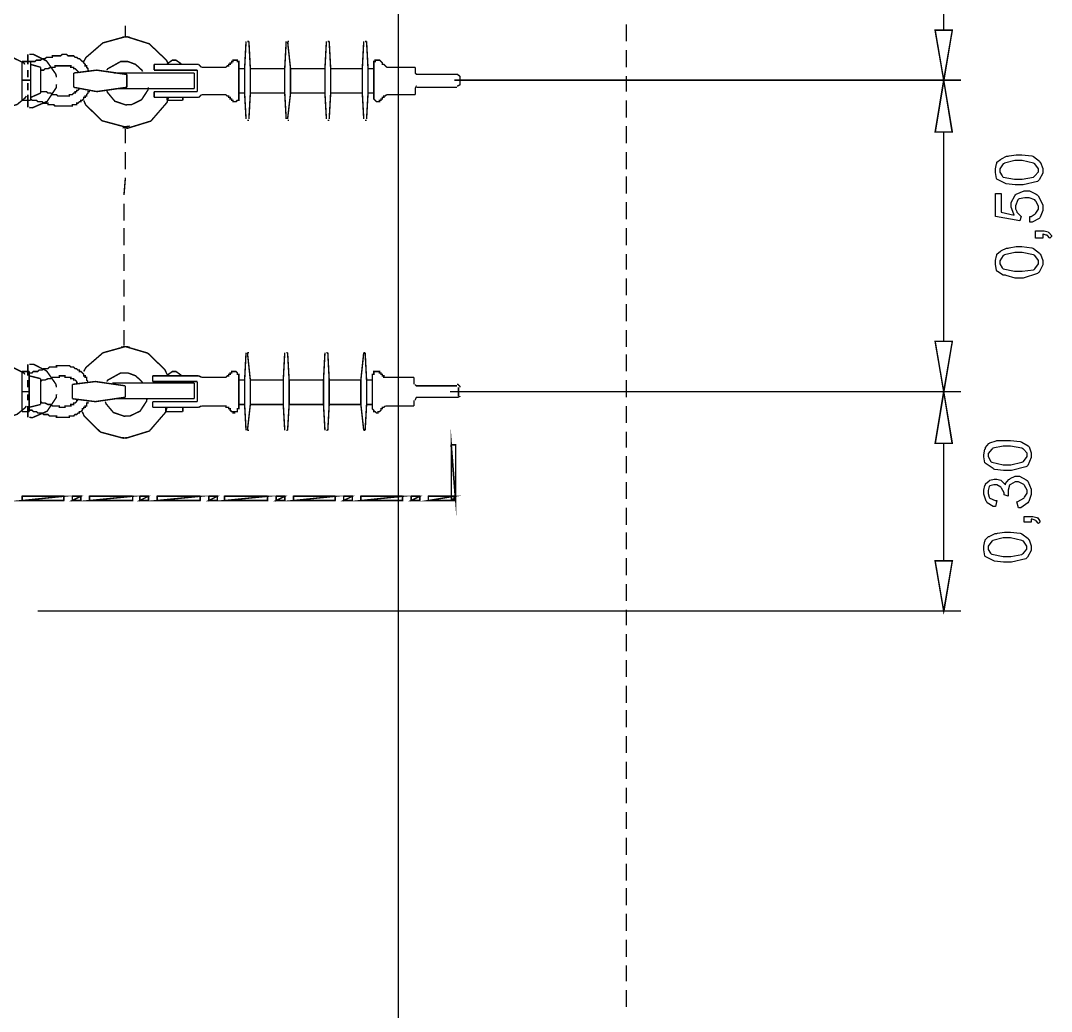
# Model space of a CAD drawing. Extents: x 219 to 1226, y 175 to 465.
# Drawn here: x 693.04 to 723.49, y 275.22 to 304.49 of the extents above; entities that cross this region are included whole.
import ezdxf

# ---------------------------------------------------------------- set-up
doc = ezdxf.new("R2010")
doc.units = 0
doc.header["$MEASUREMENT"] = 0
for name, color, linetype in [('C00-00-00-BLACK', 7, 'Continuous'), ('C00-7E-FF', 150, 'Continuous'), ('CFF-7E-00', 30, 'Continuous')]:
    doc.layers.add(name, color=color, linetype=linetype)

msp = doc.modelspace()

# ---------------------------------------------------------------- linework, layer by layer
at = {"layer": 'C00-00-00-BLACK', "const_width": 0.0423}
for points in [[(641.421, 248.773), (641.421, 332.66), (704.191, 332.66), (704.191, 248.773), (641.421, 248.773)], [(705.759, 290.358), (705.886, 290.358), (705.759, 291.966), (705.759, 290.358)], [(705.886, 290.358), (705.759, 291.966), (705.886, 291.966), (705.886, 290.358)], [(693.078, 290.315), (694.309, 290.442), (694.309, 290.315), (693.078, 290.315)], [(693.078, 290.442), (693.078, 290.315), (694.309, 290.442), (693.078, 290.442)], [(694.562, 290.315), (694.816, 290.442), (694.816, 290.315), (694.562, 290.315)], [(694.562, 290.442), (694.562, 290.315), (694.816, 290.442), (694.562, 290.442)], [(695.069, 290.315), (696.343, 290.442), (696.343, 290.315), (695.069, 290.315)], [(695.069, 290.442), (695.069, 290.315), (696.343, 290.442), (695.069, 290.442)], [(696.555, 290.315), (696.809, 290.442), (696.809, 290.315), (696.555, 290.315)], [(696.555, 290.442), (696.555, 290.315), (696.809, 290.442), (696.555, 290.442)], [(697.065, 290.315), (698.338, 290.442), (698.338, 290.315), (697.065, 290.315)], [(697.065, 290.442), (697.065, 290.315), (698.338, 290.442), (697.065, 290.442)], [(698.592, 290.315), (698.845, 290.442), (698.845, 290.315), (698.592, 290.315)], [(698.592, 290.442), (698.592, 290.315), (698.845, 290.442), (698.592, 290.442)], [(699.058, 290.315), (700.329, 290.442), (700.329, 290.315), (699.058, 290.315)], [(699.058, 290.442), (699.058, 290.315), (700.329, 290.442), (699.058, 290.442)], [(700.584, 290.315), (700.838, 290.442), (700.838, 290.315), (700.584, 290.315)], [(700.584, 290.442), (700.584, 290.315), (700.838, 290.442), (700.584, 290.442)], [(701.094, 290.315), (702.325, 290.442), (702.325, 290.315), (701.094, 290.315)], [(701.094, 290.442), (701.094, 290.315), (702.325, 290.442), (701.094, 290.442)], [(702.578, 290.315), (702.833, 290.442), (702.833, 290.315), (702.578, 290.315)], [(702.578, 290.442), (702.578, 290.315), (702.833, 290.442), (702.578, 290.442)], [(703.087, 290.315), (704.317, 290.442), (704.317, 290.315), (703.087, 290.315)], [(703.087, 290.442), (703.087, 290.315), (704.317, 290.442), (703.087, 290.442)], [(704.571, 290.315), (704.826, 290.442), (704.826, 290.315), (704.571, 290.315)], [(704.571, 290.442), (704.571, 290.315), (704.826, 290.442), (704.571, 290.442)], [(705.079, 290.315), (705.844, 290.442), (705.844, 290.315), (705.079, 290.315)], [(705.079, 290.442), (705.079, 290.315), (705.844, 290.442), (705.079, 290.442)]]:
    msp.add_lwpolyline(points, close=True, dxfattribs=at)
for points in [[(696.131, 304.344), (696.131, 304.005)], [(710.932, 304.388), (710.932, 303.878)], [(696.259, 304.005), (696.121, 304.016), (695.468, 303.837), (694.965, 303.403), (694.901, 303.286)], [(697.404, 303.2), (697.341, 303.328), (696.836, 303.809), (696.183, 304.016), (696.047, 304.005)], [(699.695, 303.878), (699.653, 303.073)], [(699.737, 303.878), (699.78, 303.878)], [(699.822, 303.073), (699.78, 303.878)], [(700.881, 303.878), (700.838, 303.073)], [(700.923, 303.878), (700.968, 303.878)], [(701.01, 303.073), (700.923, 303.878)], [(702.069, 303.878), (702.026, 303.073)], [(702.111, 303.878), (702.152, 303.878)], [(702.195, 303.073), (702.152, 303.878)], [(703.172, 303.878), (703.13, 303.073)], [(703.214, 303.878), (703.256, 303.878)], [(703.299, 303.073), (703.256, 303.878)], [(710.932, 303.623), (710.932, 303.116)], [(693.162, 303.2), (693.131, 303.243), (692.633, 303.487), (692.57, 303.496)], [(693.078, 303.286), (693.332, 303.286)], [(693.078, 303.286), (693.078, 302.139)], [(693.248, 303.2), (693.248, 303.496)], [(694.096, 302.82), (694.075, 302.915), (693.803, 303.301), (693.417, 303.496), (693.289, 303.496)], [(693.332, 303.286), (693.374, 303.286), (693.416, 303.286), (693.459, 303.286), (693.501, 303.327), (693.544, 303.327), (693.585, 303.327), (693.628, 303.327), (693.671, 303.37), (693.713, 303.37), (693.755, 303.37), (693.8, 303.412), (693.843, 303.412), (693.884, 303.412), (693.927, 303.412), (693.97, 303.412), (693.97, 303.455), (694.011, 303.455), (694.054, 303.455), (694.096, 303.455), (694.139, 303.455), (694.181, 303.455), (694.223, 303.455), (694.266, 303.496), (694.309, 303.496), (694.35, 303.496), (694.393, 303.496), (694.435, 303.455), (694.477, 303.455), (694.52, 303.455), (694.562, 303.455), (694.605, 303.455), (694.646, 303.412), (694.689, 303.412), (694.732, 303.37), (694.773, 303.37), (694.816, 303.327), (694.858, 303.286), (694.901, 303.286), (694.901, 303.243), (694.943, 303.2), (694.943, 303.159), (694.985, 303.159), (694.985, 303.116), (695.028, 303.073), (695.028, 303.031), (695.069, 302.989)], [(693.332, 303.286), (693.332, 302.182)], [(693.332, 303.286), (693.332, 302.139)], [(696.639, 302.989), (696.617, 303.032), (696.432, 303.201), (696.205, 303.286), (696.131, 303.286), (695.993, 303.286), (695.612, 303.073), (695.581, 303.031)], [(697.784, 303.2), (697.773, 303.222), (697.623, 303.327), (697.573, 303.327), (697.519, 303.327), (697.371, 303.222), (697.361, 303.2)], [(699.481, 303.116), (699.481, 303.159), (699.481, 303.2), (699.481, 303.243), (699.481, 303.286), (699.438, 303.286), (699.438, 303.327), (699.397, 303.327), (699.354, 303.327), (699.311, 303.327), (699.311, 303.286), (699.27, 303.286), (699.27, 303.243), (699.227, 303.243), (699.227, 303.2), (699.184, 303.2), (699.184, 303.159), (699.142, 303.159), (699.1, 303.116)], [(703.469, 303.116), (703.469, 303.159), (703.469, 303.2), (703.469, 303.243), (703.469, 303.286), (703.51, 303.286), (703.51, 303.327), (703.553, 303.327), (703.595, 303.327), (703.637, 303.327), (703.679, 303.286), (703.722, 303.243), (703.722, 303.2), (703.765, 303.2), (703.806, 303.159), (703.852, 303.116)], [(693.248, 302.82), (693.248, 303.031)], [(693.332, 303.2), (693.628, 303.116)], [(693.628, 303.031), (693.713, 303.031), (693.755, 303.073), (693.8, 303.073), (693.843, 303.073), (693.927, 303.116), (693.97, 303.116), (694.011, 303.116), (694.054, 303.116), (694.054, 303.159), (694.096, 303.159), (694.139, 303.159), (694.181, 303.159), (694.223, 303.159), (694.266, 303.159), (694.309, 303.159), (694.35, 303.159), (694.393, 303.159), (694.435, 303.159), (694.477, 303.159), (694.52, 303.159), (694.52, 303.116), (694.562, 303.116), (694.605, 303.116), (694.605, 303.073), (694.646, 303.073), (694.689, 303.031), (694.732, 302.989), (694.773, 302.947)], [(693.628, 303.116), (693.628, 302.354)], [(695.285, 303.031), (694.605, 302.947)], [(696.173, 302.904), (695.285, 303.031)], [(698.296, 303.2), (696.981, 303.2)], [(696.981, 303.2), (696.981, 303.031)], [(698.253, 303.031), (696.981, 303.031)], [(698.253, 303.031), (698.253, 302.734)], [(698.38, 303.116), (698.296, 303.2)], [(698.38, 303.116), (699.1, 303.116)], [(699.481, 302.308), (699.481, 303.116)], [(699.481, 303.073), (699.653, 303.073)], [(699.653, 302.354), (699.653, 303.073)], [(699.822, 302.354), (699.822, 303.073)], [(699.822, 303.073), (700.838, 303.073)], [(700.838, 302.354), (700.838, 303.073)], [(701.01, 303.073), (702.026, 303.073)], [(701.01, 302.354), (701.01, 303.073)], [(702.026, 302.354), (702.026, 303.073)], [(702.195, 302.354), (702.195, 303.073)], [(702.195, 303.073), (703.13, 303.073)], [(703.13, 302.354), (703.13, 303.073)], [(703.299, 303.073), (703.469, 303.073)], [(703.299, 302.354), (703.299, 303.073)], [(703.469, 302.308), (703.469, 303.116)], [(703.852, 303.116), (704.698, 303.116)], [(704.698, 303.116), (704.698, 302.947)], [(693.078, 302.734), (693.332, 302.734)], [(694.605, 302.524), (694.605, 302.947)], [(698.169, 302.947), (695.793, 302.947)], [(696.173, 302.524), (696.173, 302.904)], [(698.169, 302.481), (698.169, 302.947)], [(698.253, 302.397), (698.253, 302.734)], [(704.698, 302.947), (704.698, 302.937), (704.73, 302.904), (704.74, 302.904)], [(704.74, 302.904), (705.928, 302.904)], [(705.844, 302.734), (715.684, 302.734)], [(706.014, 302.82), (706.014, 302.842), (705.949, 302.904), (705.928, 302.904)], [(706.014, 302.82), (706.014, 302.608)], [(710.932, 302.861), (710.932, 302.397)], [(693.248, 302.438), (693.248, 302.65)], [(693.289, 301.928), (693.384, 301.919), (693.82, 302.109), (694.086, 302.512), (694.096, 302.608)], [(693.332, 302.182), (693.374, 302.139), (693.416, 302.139), (693.459, 302.139), (693.501, 302.139), (693.544, 302.098), (693.585, 302.098), (693.628, 302.098), (693.671, 302.098), (693.713, 302.055), (693.755, 302.055), (693.8, 302.055), (693.843, 302.055), (693.843, 302.012), (693.884, 302.012), (693.927, 302.012), (693.97, 302.012), (694.011, 302.012), (694.054, 301.969), (694.096, 301.969), (694.139, 301.969), (694.181, 301.969), (694.223, 301.969), (694.266, 301.969), (694.309, 301.969), (694.35, 301.969), (694.393, 301.969), (694.435, 301.969), (694.477, 301.969), (694.52, 301.969), (694.562, 301.969), (694.562, 302.012), (694.605, 302.012), (694.646, 302.012), (694.689, 302.012), (694.689, 302.055), (694.732, 302.055), (694.773, 302.098), (694.816, 302.098), (694.816, 302.139), (694.858, 302.139), (694.901, 302.182), (694.901, 302.225), (694.943, 302.225), (694.943, 302.266), (694.985, 302.266), (694.985, 302.308), (695.028, 302.354), (695.028, 302.397), (695.069, 302.397), (695.069, 302.438)], [(693.628, 302.354), (693.332, 302.225)], [(693.628, 302.397), (693.713, 302.397), (693.755, 302.397), (693.8, 302.397), (693.843, 302.354), (693.927, 302.354), (693.97, 302.308), (694.011, 302.308), (694.054, 302.308), (694.096, 302.308), (694.139, 302.266), (694.181, 302.266), (694.223, 302.266), (694.266, 302.266), (694.309, 302.266), (694.35, 302.266), (694.393, 302.266), (694.435, 302.266), (694.477, 302.266), (694.477, 302.308), (694.52, 302.308), (694.562, 302.308), (694.605, 302.354), (694.646, 302.354), (694.646, 302.397), (694.689, 302.397), (694.689, 302.438), (694.732, 302.438), (694.773, 302.481)], [(695.285, 302.397), (694.605, 302.524)], [(696.173, 302.524), (695.285, 302.397)], [(695.581, 302.438), (695.601, 302.375), (695.818, 302.114), (696.142, 302.003), (696.216, 302.012), (696.314, 302.012), (696.609, 302.157), (696.8, 302.449), (696.811, 302.524)], [(698.169, 302.481), (695.834, 302.481)], [(698.253, 302.397), (696.981, 302.397)], [(696.981, 302.225), (696.981, 302.397)], [(699.481, 302.354), (699.653, 302.354)], [(699.695, 301.589), (699.653, 302.354)], [(699.822, 302.354), (699.78, 301.589)], [(699.822, 302.354), (700.838, 302.354)], [(700.881, 301.589), (700.838, 302.354)], [(701.01, 302.354), (700.923, 301.589)], [(701.01, 302.354), (702.026, 302.354)], [(702.069, 301.589), (702.026, 302.354)], [(702.195, 302.354), (702.152, 301.589)], [(702.195, 302.354), (703.13, 302.354)], [(703.172, 301.589), (703.13, 302.354)], [(703.299, 302.354), (703.256, 301.589)], [(703.299, 302.354), (703.469, 302.354)], [(704.74, 302.565), (704.73, 302.565), (704.698, 302.503), (704.698, 302.481)], [(704.698, 302.481), (704.698, 302.308)], [(704.74, 302.524), (705.928, 302.524)], [(705.928, 302.565), (705.949, 302.565), (706.014, 302.598), (706.014, 302.608)], [(692.57, 301.928), (692.661, 301.928), (692.935, 302.019), (693.173, 302.214), (693.205, 302.266)], [(693.078, 302.139), (693.332, 302.139)], [(693.248, 301.928), (693.248, 302.308)], [(694.901, 302.139), (694.954, 302.012), (695.436, 301.537), (696.11, 301.356), (696.259, 301.377)], [(696.047, 301.336), (696.194, 301.315), (696.883, 301.526), (697.361, 302.077), (697.404, 302.225)], [(698.296, 302.225), (696.981, 302.225)], [(697.361, 302.139), (697.361, 302.225)], [(697.827, 302.139), (697.361, 302.139)], [(697.827, 302.225), (697.827, 302.139)], [(698.38, 302.308), (698.296, 302.225)], [(698.38, 302.308), (699.1, 302.308)], [(699.481, 302.308), (699.481, 302.266), (699.481, 302.225), (699.481, 302.182), (699.481, 302.139), (699.438, 302.139), (699.397, 302.098), (699.354, 302.098), (699.311, 302.098), (699.311, 302.139), (699.27, 302.139), (699.27, 302.182), (699.227, 302.182), (699.227, 302.225), (699.184, 302.225), (699.184, 302.266), (699.142, 302.266), (699.1, 302.308)], [(703.469, 302.308), (703.469, 302.266), (703.469, 302.225), (703.469, 302.182), (703.51, 302.139), (703.553, 302.098), (703.595, 302.098), (703.637, 302.098), (703.637, 302.139), (703.679, 302.139), (703.679, 302.182), (703.722, 302.182), (703.722, 302.225), (703.765, 302.225), (703.765, 302.266), (703.806, 302.266), (703.852, 302.308)], [(703.852, 302.308), (704.698, 302.308)], [(710.932, 302.139), (710.932, 301.632)], [(699.737, 301.546), (699.78, 301.546)], [(700.923, 301.546), (700.968, 301.546)], [(702.111, 301.546), (702.152, 301.546)], [(703.214, 301.546), (703.256, 301.546)], [(696.131, 301.293), (696.131, 300.87)], [(710.932, 301.377), (710.932, 300.87)], [(696.131, 300.615), (696.131, 300.105)], [(710.932, 300.615), (710.932, 300.105)], [(696.131, 299.851), (696.089, 299.343)], [(710.932, 299.893), (710.932, 299.386)], [(696.089, 299.089), (696.089, 298.581)], [(710.932, 299.131), (710.932, 298.624)], [(696.089, 298.369), (696.089, 297.859)], [(710.932, 298.369), (710.932, 297.859)], [(696.089, 297.604), (696.089, 297.097)], [(710.932, 297.604), (710.932, 297.14)], [(710.932, 296.885), (710.932, 296.378)], [(696.089, 296.842), (696.089, 296.335)], [(696.089, 296.078), (696.089, 295.613)], [(710.932, 296.12), (710.932, 295.613)], [(696.089, 295.358), (696.089, 294.892)], [(710.932, 295.358), (710.932, 294.851)], [(696.259, 294.851), (696.121, 294.862), (695.468, 294.681), (694.965, 294.246), (694.901, 294.129)], [(697.361, 294.043), (697.298, 294.182), (696.793, 294.67), (696.142, 294.862), (696.004, 294.851)], [(699.695, 294.681), (699.653, 293.874)], [(699.737, 294.681), (699.78, 294.681)], [(699.822, 293.874), (699.737, 294.681)], [(700.838, 294.681), (700.795, 293.874)], [(700.881, 294.681), (700.923, 294.681)], [(700.968, 293.874), (700.923, 294.681)], [(702.026, 294.681), (701.983, 293.874)], [(702.069, 294.681), (702.111, 294.681)], [(702.152, 293.874), (702.111, 294.681)], [(703.172, 294.681), (703.087, 293.874)], [(703.172, 294.681), (703.214, 294.681)], [(703.256, 293.874), (703.214, 294.681)], [(710.932, 294.638), (710.932, 294.129)], [(693.162, 294.043), (693.131, 294.086), (692.633, 294.333), (692.57, 294.342)], [(693.248, 294), (693.248, 294.342)], [(694.096, 293.663), (694.075, 293.758), (693.803, 294.145), (693.417, 294.342), (693.289, 294.342)], [(693.289, 294.086), (693.332, 294.086), (693.374, 294.086), (693.416, 294.129), (693.459, 294.129), (693.501, 294.129), (693.544, 294.129), (693.585, 294.17), (693.628, 294.17), (693.671, 294.17), (693.713, 294.213), (693.755, 294.213), (693.8, 294.213), (693.843, 294.213), (693.884, 294.258), (693.927, 294.258), (693.97, 294.258), (694.011, 294.258), (694.054, 294.258), (694.096, 294.258), (694.096, 294.299), (694.139, 294.299), (694.181, 294.299), (694.223, 294.299), (694.266, 294.299), (694.309, 294.299), (694.35, 294.299), (694.393, 294.299), (694.435, 294.299), (694.477, 294.299), (694.52, 294.258), (694.562, 294.258), (694.605, 294.258), (694.646, 294.213), (694.689, 294.213), (694.732, 294.17), (694.773, 294.17), (694.773, 294.129), (694.816, 294.129), (694.858, 294.086), (694.901, 294.043), (694.901, 294), (694.943, 294), (694.943, 293.959), (694.985, 293.959), (694.985, 293.916), (694.985, 293.874), (695.028, 293.832)], [(693.078, 294.129), (693.289, 294.129)], [(693.078, 294.129), (693.078, 292.942)], [(693.248, 293.663), (693.248, 293.874)], [(693.289, 294.129), (693.289, 292.942)], [(693.289, 294.086), (693.289, 292.985)], [(693.289, 294), (693.628, 293.916)], [(693.628, 293.832), (693.671, 293.874), (693.713, 293.874), (693.755, 293.874), (693.843, 293.916), (693.884, 293.916), (693.927, 293.916), (693.97, 293.959), (694.011, 293.959), (694.054, 293.959), (694.096, 293.959), (694.139, 293.959), (694.181, 293.959), (694.181, 294), (694.223, 294), (694.266, 294), (694.309, 294), (694.35, 294), (694.35, 293.959), (694.393, 293.959), (694.435, 293.959), (694.477, 293.959), (694.52, 293.959), (694.52, 293.916), (694.562, 293.916), (694.605, 293.916), (694.605, 293.874), (694.646, 293.874), (694.689, 293.832), (694.689, 293.79), (694.732, 293.79)], [(693.628, 293.916), (693.628, 293.154)], [(695.242, 293.832), (694.562, 293.747)], [(696.131, 293.704), (695.242, 293.832)], [(696.639, 293.79), (696.617, 293.832), (696.432, 294.002), (696.205, 294.086), (696.131, 294.086), (695.993, 294.086), (695.612, 293.875), (695.581, 293.832)], [(698.296, 294), (696.938, 294)], [(696.938, 294), (696.938, 293.832)], [(698.253, 293.832), (696.938, 293.832)], [(697.784, 294), (697.773, 294.022), (697.623, 294.129), (697.573, 294.129), (697.519, 294.129), (697.371, 294.022), (697.361, 294)], [(698.253, 293.832), (698.253, 293.535)], [(698.38, 293.959), (698.296, 294)], [(698.38, 293.959), (699.058, 293.959)], [(699.481, 293.959), (699.481, 294), (699.481, 294.043), (699.438, 294.043), (699.438, 294.086), (699.397, 294.129), (699.354, 294.129), (699.311, 294.129), (699.27, 294.129), (699.27, 294.086), (699.227, 294.086), (699.227, 294.043), (699.184, 294.043), (699.184, 294), (699.142, 294), (699.1, 293.959), (699.058, 293.959)], [(699.481, 293.112), (699.481, 293.959)], [(699.481, 293.874), (699.653, 293.874)], [(699.653, 293.154), (699.653, 293.874)], [(699.822, 293.154), (699.822, 293.874)], [(699.822, 293.874), (700.795, 293.874)], [(700.795, 293.154), (700.795, 293.874)], [(700.968, 293.874), (701.983, 293.874)], [(700.968, 293.154), (700.968, 293.874)], [(701.983, 293.154), (701.983, 293.874)], [(702.152, 293.154), (702.152, 293.874)], [(702.152, 293.874), (703.087, 293.874)], [(703.087, 293.154), (703.087, 293.874)], [(703.256, 293.874), (703.426, 293.874)], [(703.256, 293.154), (703.256, 293.874)], [(703.426, 293.959), (703.426, 294), (703.426, 294.043), (703.469, 294.043), (703.469, 294.086), (703.469, 294.129), (703.51, 294.129), (703.553, 294.129), (703.595, 294.129), (703.637, 294.129), (703.637, 294.086), (703.679, 294.086), (703.679, 294.043), (703.722, 294.043), (703.722, 294), (703.765, 294), (703.765, 293.959), (703.806, 293.959)], [(703.426, 293.112), (703.426, 293.959)], [(703.806, 293.959), (704.657, 293.959)], [(704.657, 293.959), (704.657, 293.747)], [(710.932, 293.874), (710.932, 293.367)], [(693.078, 293.535), (693.289, 293.535)], [(694.562, 293.324), (694.562, 293.747)], [(698.169, 293.79), (695.75, 293.79)], [(696.131, 293.367), (696.131, 293.704)], [(698.169, 293.324), (698.169, 293.79)], [(698.253, 293.238), (698.253, 293.535)], [(704.698, 293.747), (704.698, 293.737), (704.73, 293.704), (704.74, 293.704)], [(704.74, 293.704), (705.928, 293.704)], [(705.718, 293.535), (715.557, 293.535)], [(706.014, 293.663), (706.014, 293.685), (705.949, 293.747), (705.928, 293.747)], [(705.971, 293.663), (705.971, 293.408)], [(693.248, 293.281), (693.248, 293.451)], [(693.289, 292.774), (693.384, 292.764), (693.82, 292.955), (694.086, 293.355), (694.096, 293.451)], [(693.289, 292.985), (693.332, 292.985), (693.374, 292.985), (693.416, 292.942), (693.459, 292.942), (693.501, 292.942), (693.544, 292.901), (693.585, 292.901), (693.628, 292.901), (693.671, 292.901), (693.713, 292.858), (693.755, 292.858), (693.8, 292.858), (693.843, 292.858), (693.884, 292.815), (693.927, 292.815), (693.97, 292.815), (694.011, 292.815), (694.054, 292.815), (694.096, 292.815), (694.096, 292.774), (694.139, 292.774), (694.181, 292.774), (694.223, 292.774), (694.266, 292.774), (694.309, 292.774), (694.35, 292.774), (694.393, 292.774), (694.435, 292.774), (694.477, 292.774), (694.477, 292.815), (694.52, 292.815), (694.562, 292.815), (694.605, 292.815), (694.646, 292.858), (694.689, 292.858), (694.732, 292.901), (694.773, 292.901), (694.773, 292.942), (694.816, 292.942), (694.858, 292.985), (694.858, 293.028), (694.901, 293.028), (694.901, 293.07), (694.943, 293.07), (694.943, 293.112), (694.985, 293.112), (694.985, 293.154), (694.985, 293.197), (695.028, 293.197), (695.028, 293.238)], [(693.628, 293.238), (693.671, 293.197), (693.713, 293.197), (693.755, 293.197), (693.843, 293.154), (693.884, 293.154), (693.927, 293.154), (693.97, 293.112), (694.011, 293.112), (694.054, 293.112), (694.096, 293.112), (694.139, 293.112), (694.181, 293.112), (694.181, 293.07), (694.223, 293.07), (694.266, 293.07), (694.309, 293.07), (694.35, 293.07), (694.35, 293.112), (694.393, 293.112), (694.435, 293.112), (694.477, 293.112), (694.52, 293.112), (694.52, 293.154), (694.562, 293.154), (694.605, 293.154), (694.605, 293.197), (694.646, 293.197), (694.689, 293.238), (694.689, 293.281), (694.732, 293.281)], [(695.242, 293.238), (694.562, 293.324)], [(696.131, 293.367), (695.242, 293.238)], [(695.538, 293.238), (695.559, 293.175), (695.776, 292.917), (696.099, 292.806), (696.173, 292.815), (696.271, 292.815), (696.566, 292.958), (696.757, 293.251), (696.769, 293.324)], [(698.169, 293.324), (695.834, 293.324)], [(698.253, 293.238), (696.938, 293.238)], [(696.938, 293.07), (696.938, 293.238)], [(704.657, 293.281), (704.657, 293.112)], [(704.74, 293.367), (704.73, 293.367), (704.698, 293.303), (704.698, 293.281)], [(704.74, 293.367), (705.928, 293.367)], [(705.928, 293.367), (705.949, 293.367), (706.014, 293.398), (706.014, 293.408)], [(692.57, 292.774), (692.661, 292.774), (692.935, 292.865), (693.173, 293.059), (693.205, 293.112)], [(693.078, 292.942), (693.289, 292.942)], [(693.248, 292.774), (693.248, 293.112)], [(693.628, 293.154), (693.289, 293.07)], [(694.858, 292.942), (694.911, 292.815), (695.393, 292.339), (696.067, 292.158), (696.216, 292.178)], [(696.004, 292.178), (696.151, 292.158), (696.84, 292.37), (697.318, 292.923), (697.361, 293.07)], [(698.296, 293.07), (696.938, 293.07)], [(697.318, 292.942), (697.318, 293.07)], [(697.827, 292.942), (697.318, 292.942)], [(697.827, 293.07), (697.827, 292.942)], [(698.38, 293.112), (698.296, 293.07)], [(698.38, 293.112), (699.058, 293.112)], [(699.481, 293.112), (699.481, 293.07), (699.481, 293.028), (699.438, 293.028), (699.438, 292.985), (699.438, 292.942), (699.397, 292.942), (699.354, 292.942), (699.354, 292.901), (699.311, 292.901), (699.311, 292.942), (699.27, 292.942), (699.227, 292.985), (699.227, 293.028), (699.184, 293.028), (699.184, 293.07), (699.142, 293.07), (699.1, 293.07), (699.1, 293.112), (699.058, 293.112)], [(699.481, 293.154), (699.653, 293.154)], [(699.695, 292.392), (699.653, 293.154)], [(699.822, 293.154), (699.737, 292.392)], [(699.822, 293.154), (700.795, 293.154)], [(700.838, 292.392), (700.795, 293.154)], [(700.968, 293.154), (700.923, 292.392)], [(700.968, 293.154), (701.983, 293.154)], [(702.026, 292.392), (701.983, 293.154)], [(702.152, 293.154), (702.111, 292.392)], [(702.152, 293.154), (703.087, 293.154)], [(703.172, 292.392), (703.087, 293.154)], [(703.256, 293.154), (703.214, 292.392)], [(703.256, 293.154), (703.426, 293.154)], [(703.426, 293.112), (703.426, 293.07), (703.426, 293.028), (703.469, 292.985), (703.469, 292.942), (703.51, 292.942), (703.553, 292.901), (703.595, 292.901), (703.595, 292.942), (703.637, 292.942), (703.679, 292.985), (703.679, 293.028), (703.722, 293.028), (703.722, 293.07), (703.765, 293.07), (703.806, 293.112)], [(703.806, 293.112), (704.657, 293.112)], [(710.932, 293.112), (710.932, 292.604)], [(699.737, 292.392), (699.78, 292.392)], [(700.881, 292.392), (700.923, 292.392)], [(702.069, 292.392), (702.111, 292.392)], [(703.172, 292.392), (703.214, 292.392)], [(710.932, 292.35), (710.932, 291.881)], [(710.932, 291.627), (710.932, 291.12)], [(710.932, 290.865), (710.932, 290.358)], [(705.844, 290.442), (705.844, 290.315)], [(710.932, 290.101), (710.932, 289.593)], [(710.932, 289.381), (710.932, 288.873)], [(710.932, 288.619), (710.932, 288.109)], [(710.932, 287.854), (710.932, 287.347)], [(710.932, 287.092), (710.932, 286.626)], [(710.932, 286.373), (710.932, 285.862)], [(710.932, 285.608), (710.932, 285.101)], [(710.932, 284.846), (710.932, 284.339)], [(710.932, 284.127), (710.932, 283.615)], [(710.932, 283.362), (710.932, 282.853)], [(710.932, 282.6), (710.932, 282.092)], [(710.932, 281.835), (710.932, 281.37)], [(710.932, 281.116), (710.932, 280.608)], [(710.932, 280.354), (710.932, 279.843)], [(710.932, 279.589), (710.932, 279.082)], [(710.932, 278.87), (710.932, 278.361)], [(710.932, 278.108), (710.932, 277.596)], [(710.932, 277.343), (710.932, 276.834)], [(710.932, 276.581), (710.932, 276.115)], [(710.932, 275.859), (710.932, 275.35)]]:
    msp.add_lwpolyline(points, dxfattribs=at)
at = {"layer": 'C00-00-00-BLACK'}
for points in [[(705.759, 290.358), (705.886, 290.358), (705.759, 291.966), (705.759, 290.358)], [(705.886, 290.358), (705.759, 291.966), (705.886, 291.966), (705.886, 290.358)], [(693.078, 290.442), (693.078, 290.315), (694.309, 290.442), (693.078, 290.442)], [(693.078, 290.315), (694.309, 290.442), (694.309, 290.315), (693.078, 290.315)], [(694.562, 290.442), (694.562, 290.315), (694.816, 290.442), (694.562, 290.442)], [(694.562, 290.315), (694.816, 290.442), (694.816, 290.315), (694.562, 290.315)], [(695.069, 290.442), (695.069, 290.315), (696.343, 290.442), (695.069, 290.442)], [(695.069, 290.315), (696.343, 290.442), (696.343, 290.315), (695.069, 290.315)], [(696.555, 290.442), (696.555, 290.315), (696.809, 290.442), (696.555, 290.442)], [(696.555, 290.315), (696.809, 290.442), (696.809, 290.315), (696.555, 290.315)], [(697.065, 290.442), (697.065, 290.315), (698.338, 290.442), (697.065, 290.442)], [(697.065, 290.315), (698.338, 290.442), (698.338, 290.315), (697.065, 290.315)], [(698.592, 290.442), (698.592, 290.315), (698.845, 290.442), (698.592, 290.442)], [(698.592, 290.315), (698.845, 290.442), (698.845, 290.315), (698.592, 290.315)], [(699.058, 290.442), (699.058, 290.315), (700.329, 290.442), (699.058, 290.442)], [(699.058, 290.315), (700.329, 290.442), (700.329, 290.315), (699.058, 290.315)], [(700.584, 290.442), (700.584, 290.315), (700.838, 290.442), (700.584, 290.442)], [(700.584, 290.315), (700.838, 290.442), (700.838, 290.315), (700.584, 290.315)], [(701.094, 290.442), (701.094, 290.315), (702.325, 290.442), (701.094, 290.442)], [(701.094, 290.315), (702.325, 290.442), (702.325, 290.315), (701.094, 290.315)], [(702.578, 290.442), (702.578, 290.315), (702.833, 290.442), (702.578, 290.442)], [(702.578, 290.315), (702.833, 290.442), (702.833, 290.315), (702.578, 290.315)], [(703.087, 290.442), (703.087, 290.315), (704.317, 290.442), (703.087, 290.442)], [(703.087, 290.315), (704.317, 290.442), (704.317, 290.315), (703.087, 290.315)], [(704.571, 290.442), (704.571, 290.315), (704.826, 290.442), (704.571, 290.442)], [(704.571, 290.315), (704.826, 290.442), (704.826, 290.315), (704.571, 290.315)], [(705.079, 290.442), (705.079, 290.315), (705.844, 290.442), (705.079, 290.442)], [(705.079, 290.315), (705.844, 290.442), (705.844, 290.315), (705.079, 290.315)]]:
    msp.add_lwpolyline(points, close=True, dxfattribs=at)
at = {"layer": 'C00-7E-FF', "const_width": 0.0423}
for points in [[(720.305, 310.151), (720.305, 304.217)], [(706.352, 302.734), (720.814, 302.734)], [(706.352, 302.734), (720.814, 302.734)], [(720.305, 301.207), (720.305, 295.02)], [(706.225, 293.535), (720.814, 293.535)], [(706.225, 293.535), (720.814, 293.535)], [(720.305, 292.009), (720.305, 288.535)], [(693.544, 287.051), (720.814, 287.051)]]:
    msp.add_lwpolyline(points, dxfattribs=at)
for points in [[(720.052, 304.217), (720.56, 304.217), (720.305, 302.734), (720.052, 304.217)], [(720.052, 301.207), (720.56, 301.207), (720.305, 302.734), (720.052, 301.207)], [(720.052, 295.02), (720.56, 295.02), (720.305, 293.535), (720.052, 295.02)], [(720.052, 292.009), (720.56, 292.009), (720.305, 293.535), (720.052, 292.009)], [(720.052, 288.535), (720.56, 288.535), (720.305, 287.051), (720.052, 288.535)]]:
    msp.add_lwpolyline(points, close=True, dxfattribs=at)
at = {"layer": 'C00-7E-FF'}
for points in [[(720.052, 304.217), (720.56, 304.217), (720.305, 302.734), (720.052, 304.217)], [(720.052, 301.207), (720.56, 301.207), (720.305, 302.734), (720.052, 301.207)], [(720.052, 295.02), (720.56, 295.02), (720.305, 293.535), (720.052, 295.02)], [(720.052, 292.009), (720.56, 292.009), (720.305, 293.535), (720.052, 292.009)], [(720.052, 288.535), (720.56, 288.535), (720.305, 287.051), (720.052, 288.535)]]:
    msp.add_lwpolyline(points, close=True, dxfattribs=at)
at = {"layer": 'CFF-7E-00'}
for points in [[(722.51, 299.639), (722.414, 299.639), (722.149, 299.673), (722.129, 299.682), (722.107, 299.693), (721.896, 299.799), (721.875, 299.809), (721.864, 299.831), (721.832, 300.004), (721.832, 300.062), (721.832, 300.116), (721.864, 300.265), (721.875, 300.275), (721.875, 300.308), (721.98, 300.394), (722.002, 300.404), (722.011, 300.415), (722.163, 300.488), (722.214, 300.488), (722.235, 300.499), (722.441, 300.531), (722.51, 300.531), (722.616, 300.531), (722.904, 300.499), (722.936, 300.488), (722.957, 300.479), (723.137, 300.338), (723.148, 300.316), (723.169, 300.306), (723.232, 300.124), (723.232, 300.062), (723.232, 299.989), (723.126, 299.788), (723.106, 299.766), (723.074, 299.746), (722.651, 299.639), (722.51, 299.639)], [(722.51, 299.809), (722.627, 299.809), (722.957, 299.872), (722.979, 299.893), (723, 299.904), (723.106, 300.024), (723.106, 300.062), (723.106, 300.116), (723, 300.265), (722.979, 300.275), (722.957, 300.286), (722.622, 300.361), (722.51, 300.361), (722.404, 300.361), (722.097, 300.286), (722.087, 300.275), (722.065, 300.265), (721.959, 300.113), (721.959, 300.062), (721.959, 300.021), (722.034, 299.904), (722.045, 299.893), (722.065, 299.872), (722.399, 299.809), (722.51, 299.809)], [(722.851, 298.538), (722.851, 298.708), (722.892, 298.708), (723.009, 298.784), (723.02, 298.793), (723.03, 298.804), (723.106, 298.923), (723.106, 298.961), (723.106, 299.015), (723.03, 299.164), (723.02, 299.174), (722.998, 299.196), (722.825, 299.258), (722.767, 299.258), (722.702, 299.258), (722.531, 299.227), (722.51, 299.216), (722.499, 299.196), (722.425, 299.021), (722.425, 298.961), (722.425, 298.93), (722.468, 298.859), (722.468, 298.835), (722.477, 298.825), (722.586, 298.719), (722.597, 298.708), (722.553, 298.581), (721.832, 298.708), (721.832, 299.386), (722.002, 299.386), (722.002, 298.835), (722.384, 298.75), (722.373, 298.773), (722.298, 298.979), (722.298, 299.047), (722.298, 299.121), (722.403, 299.322), (722.425, 299.343), (722.446, 299.365), (722.685, 299.47), (722.767, 299.47), (722.84, 299.47), (723.041, 299.365), (723.063, 299.343), (723.095, 299.322), (723.232, 299.052), (723.232, 298.961), (723.232, 298.888), (723.158, 298.687), (723.148, 298.665), (723.126, 298.645), (722.919, 298.538), (722.851, 298.538)], [(723.232, 298.07), (723.02, 298.07), (723.02, 298.282), (723.232, 298.282), (723.274, 298.282), (723.391, 298.25), (723.402, 298.239), (723.412, 298.23), (723.486, 298.143), (723.486, 298.113), (723.445, 298.07), (723.433, 298.081), (723.369, 298.145), (723.359, 298.155), (723.328, 298.155), (723.242, 298.188), (723.232, 298.198), (723.232, 298.07)], [(722.51, 296.885), (722.414, 296.885), (722.149, 296.96), (722.129, 296.97), (722.065, 296.97), (721.896, 297.087), (721.875, 297.097), (721.864, 297.119), (721.832, 297.292), (721.832, 297.351), (721.832, 297.404), (721.864, 297.542), (721.875, 297.563), (721.875, 297.594), (721.98, 297.68), (722.002, 297.689), (722.011, 297.7), (722.163, 297.774), (722.214, 297.774), (722.235, 297.784), (722.441, 297.816), (722.51, 297.816), (722.616, 297.816), (722.904, 297.784), (722.936, 297.774), (722.957, 297.764), (723.137, 297.626), (723.148, 297.604), (723.169, 297.594), (723.232, 297.412), (723.232, 297.351), (723.232, 297.278), (723.126, 297.065), (723.106, 297.054), (723.074, 297.022), (722.651, 296.885), (722.51, 296.885)], [(722.51, 297.097), (722.627, 297.097), (722.957, 297.13), (722.979, 297.14), (723, 297.161), (723.106, 297.304), (723.106, 297.351), (723.106, 297.404), (723, 297.553), (722.979, 297.563), (722.957, 297.574), (722.622, 297.647), (722.51, 297.647), (722.404, 297.647), (722.097, 297.574), (722.087, 297.563), (722.065, 297.553), (721.959, 297.401), (721.959, 297.351), (721.959, 297.309), (722.034, 297.192), (722.045, 297.181), (722.065, 297.16), (722.399, 297.097), (722.51, 297.097)], [(722.171, 291.204), (722.076, 291.204), (721.812, 291.237), (721.791, 291.247), (721.769, 291.258), (721.557, 291.396), (721.536, 291.416), (721.525, 291.427), (721.495, 291.609), (721.495, 291.67), (721.495, 291.67), (721.525, 291.83), (721.536, 291.839), (721.536, 291.882), (721.641, 292), (721.663, 292.009), (721.672, 292.02), (721.853, 292.084), (721.875, 292.093), (721.948, 292.093), (722.115, 292.093), (722.171, 292.093), (722.277, 292.093), (722.564, 292.061), (722.597, 292.05), (722.618, 292.041), (722.798, 291.935), (722.809, 291.924), (722.83, 291.903), (722.893, 291.729), (722.893, 291.67), (722.893, 291.586), (722.787, 291.353), (722.767, 291.331), (722.735, 291.31), (722.312, 291.204), (722.171, 291.204)], [(722.171, 291.374), (722.288, 291.374), (722.618, 291.448), (722.64, 291.458), (722.661, 291.469), (722.767, 291.62), (722.767, 291.67), (722.767, 291.713), (722.661, 291.83), (722.64, 291.839), (722.618, 291.862), (722.283, 291.924), (722.171, 291.924), (722.065, 291.924), (721.758, 291.862), (721.748, 291.839), (721.726, 291.83), (721.622, 291.71), (721.622, 291.67), (721.622, 291.618), (721.695, 291.469), (721.706, 291.458), (721.726, 291.448), (722.06, 291.374), (722.171, 291.374)], [(722.51, 290.101), (722.468, 290.273), (722.499, 290.284), (722.671, 290.39), (722.683, 290.399), (722.692, 290.411), (722.767, 290.531), (722.767, 290.569), (722.767, 290.623), (722.692, 290.761), (722.683, 290.781), (722.671, 290.792), (722.519, 290.865), (722.468, 290.865), (722.414, 290.865), (722.276, 290.792), (722.256, 290.781), (722.244, 290.772), (722.214, 290.62), (722.214, 290.569), (722.214, 290.537), (722.214, 290.467), (722.214, 290.442), (722.087, 290.485), (722.087, 290.485), (722.087, 290.485), (722.087, 290.485), (722.087, 290.539), (722.011, 290.686), (722.002, 290.696), (721.991, 290.707), (721.871, 290.781), (721.832, 290.781), (721.79, 290.781), (721.672, 290.75), (721.663, 290.738), (721.652, 290.729), (721.622, 290.609), (721.622, 290.569), (721.622, 290.528), (721.652, 290.411), (721.663, 290.399), (721.672, 290.39), (721.824, 290.315), (721.875, 290.315), (721.832, 290.143), (721.769, 290.143), (721.588, 290.252), (721.579, 290.273), (721.557, 290.295), (721.495, 290.501), (721.495, 290.569), (721.495, 290.623), (721.525, 290.761), (721.536, 290.781), (721.536, 290.813), (721.652, 290.898), (721.663, 290.908), (721.672, 290.919), (721.792, 290.951), (721.832, 290.951), (721.874, 290.951), (721.991, 290.919), (722.002, 290.908), (722.011, 290.898), (722.118, 290.792), (722.129, 290.781), (722.129, 290.824), (722.233, 290.941), (722.256, 290.951), (722.265, 290.962), (722.417, 291.035), (722.468, 291.035), (722.542, 291.035), (722.744, 290.93), (722.767, 290.908), (722.787, 290.887), (722.893, 290.649), (722.893, 290.569), (722.893, 290.496), (722.819, 290.284), (722.809, 290.273), (722.787, 290.252), (722.579, 290.101), (722.51, 290.101)], [(722.893, 289.678), (722.683, 289.678), (722.683, 289.847), (722.893, 289.847), (722.935, 289.847), (723.052, 289.815), (723.063, 289.804), (723.084, 289.804), (723.148, 289.709), (723.148, 289.678), (723.106, 289.635), (723.095, 289.646), (723.038, 289.72), (723.02, 289.72), (723.009, 289.731), (722.922, 289.763), (722.893, 289.763), (722.893, 289.678)], [(722.171, 288.492), (722.075, 288.492), (721.809, 288.525), (721.788, 288.535), (721.766, 288.546), (721.554, 288.652), (721.533, 288.662), (721.522, 288.684), (721.492, 288.857), (721.492, 288.915), (721.492, 288.969), (721.522, 289.118), (721.533, 289.128), (721.533, 289.159), (721.628, 289.254), (721.66, 289.254), (721.67, 289.266), (721.821, 289.339), (721.872, 289.339), (721.893, 289.35), (722.101, 289.381), (722.171, 289.381), (722.276, 289.381), (722.563, 289.35), (722.595, 289.339), (722.615, 289.329), (722.796, 289.191), (722.807, 289.169), (722.827, 289.159), (722.891, 288.977), (722.891, 288.915), (722.891, 288.842), (722.785, 288.641), (722.764, 288.619), (722.732, 288.598), (722.311, 288.492), (722.171, 288.492)], [(722.171, 288.662), (722.287, 288.662), (722.615, 288.725), (722.637, 288.746), (722.658, 288.757), (722.764, 288.877), (722.764, 288.915), (722.764, 288.969), (722.658, 289.118), (722.637, 289.128), (722.615, 289.139), (722.282, 289.212), (722.171, 289.212), (722.064, 289.212), (721.755, 289.139), (721.745, 289.128), (721.724, 289.118), (721.619, 288.966), (721.619, 288.915), (721.619, 288.874), (721.692, 288.757), (721.703, 288.746), (721.724, 288.736), (722.058, 288.662), (722.171, 288.662)]]:
    msp.add_lwpolyline(points, close=True, dxfattribs=at)

doc.saveas('drawing.dxf')
